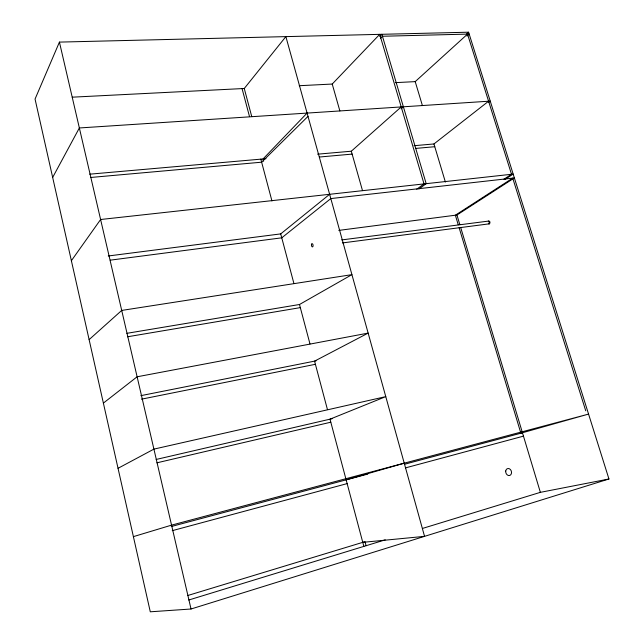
<?xml version="1.0" encoding="UTF-8"?>
<svg xmlns="http://www.w3.org/2000/svg" width="644" height="644" viewBox="0 0 644 644"><rect width="100%" height="100%" fill="white"/><g stroke="black" fill="none" stroke-linecap="round" stroke-linejoin="round"><path stroke-width="0.97" d="M59.425 42.102L35.05 99.063L150.285 611.8L191.027 609.007L608.95 478.991L468.591 32.2L59.425 42.102L191.027 609.007M52.663 177.43L79.357 127.963L490.237 101.116L488.651 102.356M71.379 260.707L100.609 219.507L513.171 174.097L504.743 179.587M72.233 97.18L244.261 88.494L285.872 36.619L424.549 536.355L362.765 542.345M299.243 85.716L332.232 84.05L379.71 34.349L424.026 183.91L416.749 189.223M379.799 36.458L381.868 34.301L426.191 183.669L418.898 188.982M307.091 113.078L263.042 158.963L263.646 161.233M380.379 38.415L382.447 36.257L469.178 34.068L466.964 36.072M308.009 116.371L261.641 162.191L90.458 177.494M466.377 34.212L468.591 32.2M395.352 82.649L415.211 81.627L467.528 34.108L511.513 174.282M89.114 339.63L121.716 310.424L351.922 274.642L299.492 304.499L126.828 333.334M317.589 154.174L351.31 151.211L401.22 106.928M401.14 108.772L403.377 106.791M108.264 255.982L280.712 233.893L329.631 194.303M414.044 145.705L433.943 143.958L488.587 101.221M103.378 403.104L137.116 376.788L368.143 333.101L314.562 361.139L327.442 409.544M503.938 179.225L511.545 174.258M338.776 230.399L456.934 215.007L514.371 177.937L330.815 198.577L281.758 237.821L110.253 260.16M488.965 222.446L489.794 221.947M118.037 468.301L153.908 449.118L385.772 396.624L330.002 419.172L363.844 546.402M188.764 600.015L385.241 539.849M422.585 528.41L540.372 492.346L608.95 478.991M187.726 595.523L364.263 541.894M133.397 536.637L171.554 525.134L588.56 414.092L520.875 433.203L459.116 227.694M346.142 479.844L404.239 463.173M172.238 530.672L347.14 483.604M405.47 467.898L523.467 436.141M171.28 526.526L367.764 474.073M404.585 464.244L522.453 432.784M156.903 462.819L330.807 422.206M156.13 459.47L332.232 418.656M141.511 399.167L315.399 364.303M140.883 395.649L316.043 360.841M127.44 336.788L300.329 307.623M342.455 242.925L489.384 223.814M341.626 239.93L488.546 221.085M319.392 157.023L352.123 154.101M415.863 148.402L434.772 146.711M89.693 174.178L266.012 158.698M585.742 410.808L512.721 178.122L455.364 215.209L458.246 224.812M456.934 215.007L459.824 224.603M460.685 227.477L540.372 492.346M415.211 81.627L422.416 105.6M433.943 143.958L445.39 182.051M332.232 84.05L339.863 110.921M351.31 151.211L362.492 190.584M244.261 88.494L251.724 116.492M365.011 541.66L366.09 545.718M242.064 88.606L249.518 116.636M260.828 159.157L271.945 200.944M280.712 233.893L293.906 283.473M299.492 304.499L309.981 343.936M488.345 221.262A1.457 0.918 82.9 0 1 489.537 221.415A1.457 0.918 82.9 0 1 489.786 223.283A1.457 0.918 82.9 0 1 488.675 223.766M505.733 470.989A3.606 2.858 72.8 0 0 509.646 475.481A3.606 2.858 72.8 0 0 510.483 469.613A3.606 2.858 72.8 0 0 505.733 470.989M311.551 244.221A1.626 0.805 82.6 0 0 312.26 246.861A1.626 0.805 82.6 0 0 312.976 244.752A1.626 0.805 82.6 0 0 311.551 244.221"/></g></svg>
